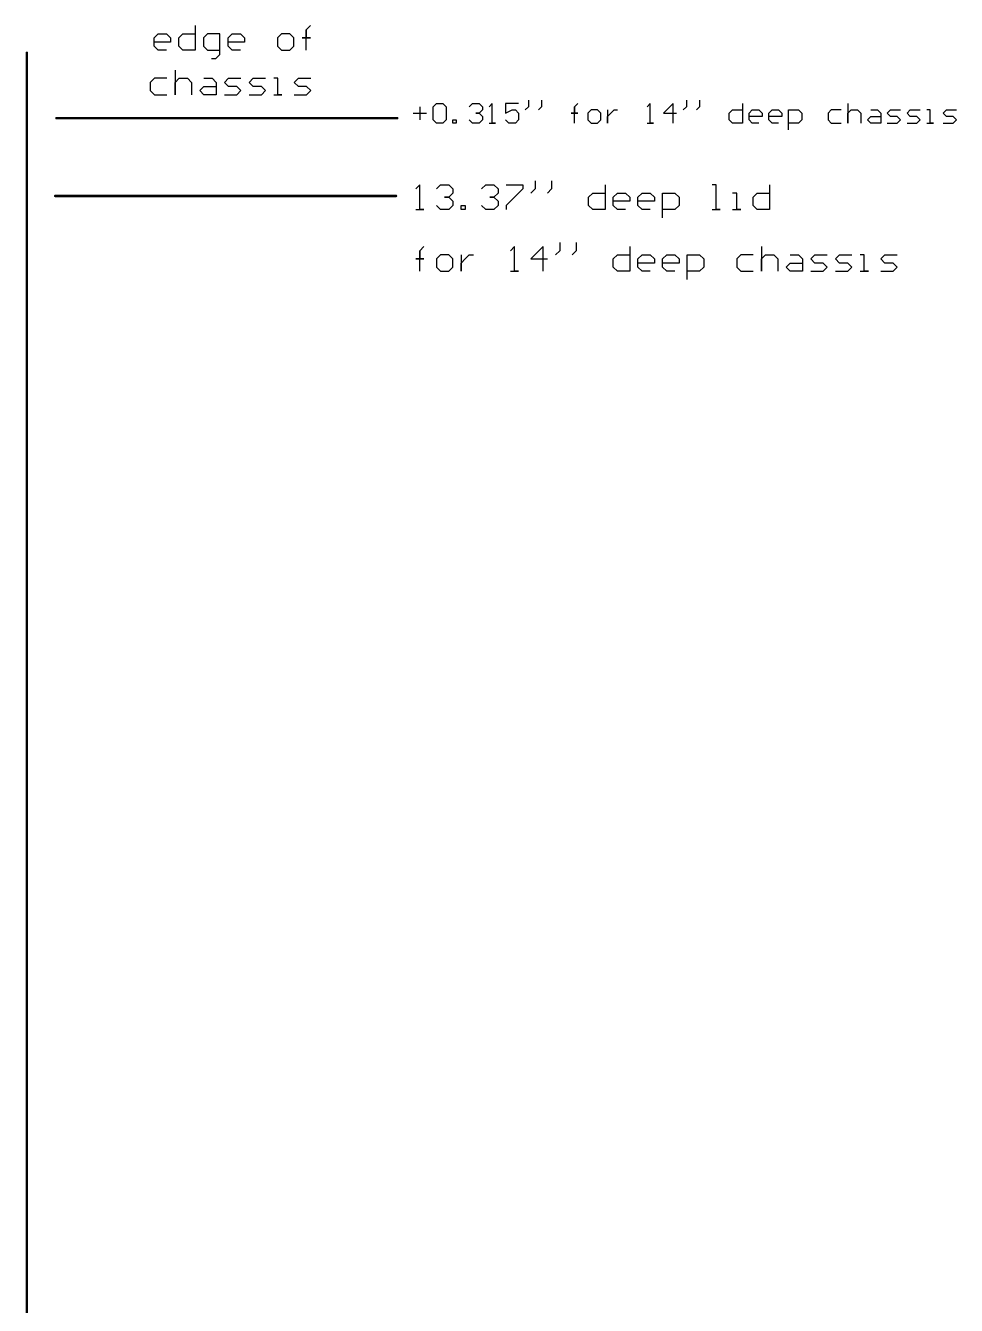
# Model space of a CAD drawing. Extents: x 0.1 to 22.4, y 0.2 to 24.3.
# Drawn here: x 18.58 to 22.35, y 10.88 to 16.06 of the extents above; entities that cross this region are included whole.
import ezdxf

# ---------------------------------------------------------------- set-up
doc = ezdxf.new("R2010")
doc.units = 0
doc.header["$MEASUREMENT"] = 0
doc.layers.add('MECHANICAL1', color=6, linetype='CONTINUOUS')

msp = doc.modelspace()

# ---------------------------------------------------------------- linework, layer by layer
at = {"layer": 'MECHANICAL1'}
for p, q in [((19.105, 16.01), (19.1217, 16.0266)), ((19.1217, 16.0266), (19.155, 16.0266)), ((19.155, 16.0266), (19.1716, 16.01)), ((19.205, 16.01), (19.2216, 16.0266)), ((19.2216, 16.0266), (19.2716, 16.0266)), ((19.2716, 16.06), (19.2716, 15.96)), ((19.3216, 16.0266), (19.3049, 16.01)), ((19.3716, 16.0266), (19.3216, 16.0266)), ((19.3716, 15.9433), (19.3716, 16.0266)), ((19.4049, 16.01), (19.4216, 16.0266)), ((19.4216, 16.0266), (19.4549, 16.0266)), ((19.4549, 16.0266), (19.4715, 16.01)), ((19.6215, 16.0266), (19.6048, 16.01)), ((19.6548, 16.0266), (19.6215, 16.0266)), ((19.6715, 16.01), (19.6548, 16.0266)), ((19.7215, 16.0433), (19.7381, 16.06)), ((19.7215, 15.96), (19.7215, 16.0433)), ((19.7215, 16.0433), (19.7215, 16.01)), ((19.7215, 16.01), (19.7215, 16.0433)), ((19.105, 15.9767), (19.105, 16.01)), ((19.1716, 15.9933), (19.105, 15.9933)), ((19.1217, 15.96), (19.105, 15.9767)), ((19.1716, 16.01), (19.1716, 15.9933)), ((19.205, 15.9767), (19.205, 16.01)), ((19.2216, 15.96), (19.205, 15.9767)), ((19.3049, 16.01), (19.3049, 15.9767)), ((19.3049, 15.9767), (19.3216, 15.96)), ((19.4049, 15.9767), (19.4049, 16.01)), ((19.4715, 15.9933), (19.4049, 15.9933)), ((19.4216, 15.96), (19.4049, 15.9767)), ((19.4715, 16.01), (19.4715, 15.9933)), ((19.6048, 16.01), (19.6048, 15.9767)), ((19.6048, 15.9767), (19.6215, 15.96)), ((19.6548, 15.96), (19.6715, 15.9767)), ((19.6715, 15.9767), (19.6715, 16.01)), ((19.7215, 16.01), (19.7048, 16.01)), ((19.7048, 16.01), (19.7381, 16.01)), ((19.7381, 16.01), (19.7215, 16.01)), ((19.155, 15.96), (19.1217, 15.96)), ((19.2716, 15.96), (19.2216, 15.96)), ((19.3216, 15.96), (19.3716, 15.96)), ((19.3383, 15.9267), (19.3549, 15.9267)), ((19.3549, 15.9267), (19.3716, 15.9433)), ((19.4549, 15.96), (19.4216, 15.96)), ((19.6215, 15.96), (19.6548, 15.96)), ((19.19, 15.88), (19.19, 15.78)), ((19.1067, 15.8466), (19.09, 15.83)), ((19.09, 15.83), (19.09, 15.7967)), ((19.1566, 15.8466), (19.1067, 15.8466)), ((19.19, 15.83), (19.2066, 15.8466)), ((19.19, 15.78), (19.19, 15.83)), ((19.2066, 15.8466), (19.24, 15.8466)), ((19.24, 15.8466), (19.2566, 15.83)), ((19.2566, 15.83), (19.2566, 15.78)), ((19.2899, 15.7967), (19.3066, 15.8133)), ((19.3066, 15.8466), (19.3399, 15.8466)), ((19.3066, 15.8133), (19.3566, 15.8133)), ((19.3399, 15.8466), (19.3566, 15.83)), ((19.3566, 15.83), (19.3566, 15.78)), ((19.3899, 15.83), (19.4066, 15.8466)), ((19.4066, 15.8133), (19.3899, 15.83)), ((19.4066, 15.8466), (19.4565, 15.8466)), ((19.4399, 15.8133), (19.4066, 15.8133)), ((19.4565, 15.7967), (19.4399, 15.8133)), ((19.4899, 15.83), (19.5065, 15.8466)), ((19.5065, 15.8133), (19.4899, 15.83)), ((19.5065, 15.8466), (19.5565, 15.8466)), ((19.5399, 15.8133), (19.5065, 15.8133)), ((19.5565, 15.7967), (19.5399, 15.8133)), ((19.6065, 15.8466), (19.5898, 15.8466)), ((19.6065, 15.78), (19.6065, 15.8466)), ((19.6731, 15.83), (19.6898, 15.8466)), ((19.6898, 15.8133), (19.6731, 15.83)), ((19.6898, 15.8466), (19.7398, 15.8466)), ((19.7231, 15.8133), (19.6898, 15.8133)), ((19.7398, 15.7967), (19.7231, 15.8133)), ((19.09, 15.7967), (19.1067, 15.78)), ((19.1067, 15.78), (19.1566, 15.78)), ((19.3066, 15.78), (19.2899, 15.7967)), ((19.3566, 15.78), (19.3066, 15.78)), ((19.3899, 15.78), (19.4399, 15.78)), ((19.4399, 15.78), (19.4565, 15.7967)), ((19.4899, 15.78), (19.5399, 15.78)), ((19.5399, 15.78), (19.5565, 15.7967)), ((19.5898, 15.78), (19.6232, 15.78)), ((19.6232, 15.78), (19.6065, 15.78)), ((19.6731, 15.78), (19.7231, 15.78)), ((19.7231, 15.78), (19.7398, 15.7967)), ((20.6215, 15.7583), (20.6215, 15.7316)), ((20.6748, 15.7583), (20.6748, 15.7316)), ((21.2613, 15.7583), (21.2613, 15.7316)), ((21.3146, 15.7583), (21.3146, 15.7316)), ((20.1817, 15.7316), (20.1817, 15.6783)), ((20.235, 15.7316), (20.2483, 15.745)), ((20.235, 15.6783), (20.235, 15.7316)), ((20.2483, 15.745), (20.275, 15.745)), ((20.275, 15.745), (20.2883, 15.7316)), ((20.2883, 15.7316), (20.2883, 15.6783)), ((20.3816, 15.7316), (20.3949, 15.745)), ((20.3949, 15.745), (20.4216, 15.745)), ((20.4216, 15.745), (20.4349, 15.7316)), ((20.4349, 15.7183), (20.4216, 15.705)), ((20.4349, 15.7316), (20.4349, 15.7183)), ((20.4749, 15.745), (20.4616, 15.7316)), ((20.4749, 15.665), (20.4749, 15.745)), ((20.5815, 15.745), (20.5282, 15.745)), ((20.5282, 15.745), (20.5282, 15.705)), ((20.5282, 15.705), (20.5549, 15.7183)), ((20.5549, 15.7183), (20.5682, 15.7183)), ((20.5682, 15.7183), (20.5815, 15.705)), ((20.6215, 15.7316), (20.6082, 15.7183)), ((20.6748, 15.7316), (20.6615, 15.7183)), ((20.8081, 15.7316), (20.8215, 15.745)), ((20.8081, 15.665), (20.8081, 15.7316)), ((20.8081, 15.7316), (20.8081, 15.705)), ((20.8081, 15.705), (20.8081, 15.7316)), ((20.8748, 15.7183), (20.8614, 15.705)), ((20.9014, 15.7183), (20.8748, 15.7183)), ((20.9148, 15.705), (20.9014, 15.7183)), ((20.9414, 15.7183), (20.9414, 15.665)), ((20.9547, 15.705), (20.9681, 15.7183)), ((20.9681, 15.7183), (20.9814, 15.7183)), ((21.1147, 15.745), (21.1014, 15.7316)), ((21.1147, 15.665), (21.1147, 15.745)), ((21.208, 15.745), (21.168, 15.705)), ((21.208, 15.665), (21.208, 15.745)), ((21.2613, 15.7316), (21.248, 15.7183)), ((21.3146, 15.7316), (21.3013, 15.7183)), ((21.4346, 15.705), (21.4479, 15.7183)), ((21.4479, 15.7183), (21.4879, 15.7183)), ((21.4879, 15.745), (21.4879, 15.665)), ((21.5146, 15.705), (21.5279, 15.7183)), ((21.5279, 15.7183), (21.5545, 15.7183)), ((21.5545, 15.7183), (21.5679, 15.705)), ((21.5945, 15.705), (21.6079, 15.7183)), ((21.6079, 15.7183), (21.6345, 15.7183)), ((21.6345, 15.7183), (21.6479, 15.705)), ((21.6745, 15.6383), (21.6745, 15.7183)), ((21.6745, 15.7183), (21.7145, 15.7183)), ((21.7145, 15.7183), (21.7278, 15.705)), ((21.8478, 15.7183), (21.8345, 15.705)), ((21.8878, 15.7183), (21.8478, 15.7183)), ((21.9144, 15.745), (21.9144, 15.665)), ((21.9144, 15.705), (21.9278, 15.7183)), ((21.9278, 15.7183), (21.9544, 15.7183)), ((21.9544, 15.7183), (21.9677, 15.705)), ((22.0077, 15.7183), (22.0344, 15.7183)), ((22.0344, 15.7183), (22.0477, 15.705)), ((22.0744, 15.705), (22.0877, 15.7183)), ((22.0877, 15.7183), (22.1277, 15.7183)), ((22.1544, 15.705), (22.1677, 15.7183)), ((22.1677, 15.7183), (22.2077, 15.7183)), ((22.2477, 15.7183), (22.2343, 15.7183)), ((22.2477, 15.665), (22.2477, 15.7183)), ((22.301, 15.705), (22.3143, 15.7183)), ((22.3143, 15.7183), (22.3543, 15.7183)), ((20.155, 15.705), (20.2083, 15.705)), ((20.2483, 15.665), (20.235, 15.6783)), ((20.275, 15.665), (20.2483, 15.665)), ((20.2883, 15.6783), (20.275, 15.665)), ((20.3149, 15.665), (20.3149, 15.6783)), ((20.3149, 15.6783), (20.3283, 15.6783)), ((20.3283, 15.665), (20.3149, 15.665)), ((20.3283, 15.6783), (20.3283, 15.665)), ((20.3949, 15.665), (20.3816, 15.6783)), ((20.4216, 15.665), (20.3949, 15.665)), ((20.4216, 15.705), (20.4083, 15.705)), ((20.4083, 15.705), (20.4216, 15.705)), ((20.4216, 15.705), (20.4349, 15.6917)), ((20.4349, 15.6783), (20.4216, 15.665)), ((20.4349, 15.6917), (20.4349, 15.6783)), ((20.4616, 15.665), (20.4882, 15.665)), ((20.4882, 15.665), (20.4749, 15.665)), ((20.5415, 15.665), (20.5282, 15.6783)), ((20.5682, 15.665), (20.5415, 15.665)), ((20.5815, 15.6783), (20.5682, 15.665)), ((20.5815, 15.705), (20.5815, 15.6783)), ((20.8081, 15.705), (20.7948, 15.705)), ((20.7948, 15.705), (20.8215, 15.705)), ((20.8215, 15.705), (20.8081, 15.705)), ((20.8614, 15.705), (20.8614, 15.6783)), ((20.8614, 15.6783), (20.8748, 15.665)), ((20.8748, 15.665), (20.9014, 15.665)), ((20.9014, 15.665), (20.9148, 15.6783)), ((20.9148, 15.6783), (20.9148, 15.705)), ((20.9414, 15.6917), (20.9547, 15.705)), ((20.9414, 15.665), (20.9414, 15.6917)), ((21.1014, 15.665), (21.128, 15.665)), ((21.128, 15.665), (21.1147, 15.665)), ((21.168, 15.705), (21.2213, 15.705)), ((21.4346, 15.6783), (21.4346, 15.705)), ((21.4479, 15.665), (21.4346, 15.6783)), ((21.4879, 15.665), (21.4479, 15.665)), ((21.5146, 15.6783), (21.5146, 15.705)), ((21.5679, 15.6917), (21.5146, 15.6917)), ((21.5279, 15.665), (21.5146, 15.6783)), ((21.5545, 15.665), (21.5279, 15.665)), ((21.5679, 15.705), (21.5679, 15.6917)), ((21.5945, 15.6783), (21.5945, 15.705)), ((21.6479, 15.6917), (21.5945, 15.6917)), ((21.6079, 15.665), (21.5945, 15.6783)), ((21.6345, 15.665), (21.6079, 15.665)), ((21.6479, 15.705), (21.6479, 15.6917)), ((21.7145, 15.665), (21.6745, 15.665)), ((21.7278, 15.6783), (21.7145, 15.665)), ((21.7278, 15.705), (21.7278, 15.6783)), ((21.8345, 15.705), (21.8345, 15.6783)), ((21.8345, 15.6783), (21.8478, 15.665)), ((21.8478, 15.665), (21.8878, 15.665)), ((21.9144, 15.665), (21.9144, 15.705)), ((21.9677, 15.705), (21.9677, 15.665)), ((21.9944, 15.6783), (22.0077, 15.6917)), ((22.0077, 15.665), (21.9944, 15.6783)), ((22.0077, 15.6917), (22.0477, 15.6917)), ((22.0477, 15.665), (22.0077, 15.665)), ((22.0477, 15.705), (22.0477, 15.665)), ((22.0877, 15.6917), (22.0744, 15.705)), ((22.0744, 15.665), (22.1144, 15.665)), ((22.1144, 15.6917), (22.0877, 15.6917)), ((22.1277, 15.6783), (22.1144, 15.6917)), ((22.1144, 15.665), (22.1277, 15.6783)), ((22.1677, 15.6917), (22.1544, 15.705)), ((22.1544, 15.665), (22.1943, 15.665)), ((22.1943, 15.6917), (22.1677, 15.6917)), ((22.2077, 15.6783), (22.1943, 15.6917)), ((22.1943, 15.665), (22.2077, 15.6783)), ((22.2343, 15.665), (22.261, 15.665)), ((22.261, 15.665), (22.2477, 15.665)), ((22.3143, 15.6917), (22.301, 15.705)), ((22.301, 15.665), (22.341, 15.665)), ((22.341, 15.6917), (22.3143, 15.6917)), ((22.3543, 15.6783), (22.341, 15.6917)), ((22.341, 15.665), (22.3543, 15.6783)), ((20.1817, 15.415), (20.165, 15.3983)), ((20.1817, 15.315), (20.1817, 15.415)), ((20.2483, 15.3983), (20.265, 15.415)), ((20.265, 15.415), (20.2983, 15.415)), ((20.2983, 15.415), (20.315, 15.3983)), ((20.315, 15.3983), (20.315, 15.3816)), ((20.4316, 15.3983), (20.4482, 15.415)), ((20.4482, 15.415), (20.4816, 15.415)), ((20.4816, 15.415), (20.4982, 15.3983)), ((20.4982, 15.3983), (20.4982, 15.3816)), ((20.5315, 15.415), (20.5982, 15.415)), ((20.5982, 15.3983), (20.5315, 15.3317)), ((20.5982, 15.415), (20.5982, 15.3983)), ((20.6482, 15.3983), (20.6315, 15.3816)), ((20.6482, 15.4316), (20.6482, 15.3983)), ((20.7148, 15.3983), (20.6982, 15.3816)), ((20.7148, 15.4316), (20.7148, 15.3983)), ((20.9314, 15.415), (20.9314, 15.315)), ((21.3813, 15.415), (21.3646, 15.415)), ((21.3813, 15.315), (21.3813, 15.415)), ((21.5979, 15.415), (21.5979, 15.315)), ((20.2983, 15.365), (20.2816, 15.365)), ((20.2816, 15.365), (20.2983, 15.365)), ((20.315, 15.3816), (20.2983, 15.365)), ((20.2983, 15.365), (20.315, 15.3483)), ((20.315, 15.3483), (20.315, 15.3317)), ((20.4816, 15.365), (20.4649, 15.365)), ((20.4649, 15.365), (20.4816, 15.365)), ((20.4982, 15.3816), (20.4816, 15.365)), ((20.4816, 15.365), (20.4982, 15.3483)), ((20.4982, 15.3483), (20.4982, 15.3317)), ((20.8648, 15.365), (20.8814, 15.3816)), ((20.8648, 15.3317), (20.8648, 15.365)), ((20.8814, 15.3816), (20.9314, 15.3816)), ((20.9647, 15.365), (20.9814, 15.3816)), ((20.9647, 15.3317), (20.9647, 15.365)), ((21.0314, 15.3483), (20.9647, 15.3483)), ((20.9814, 15.3816), (21.0147, 15.3816)), ((21.0147, 15.3816), (21.0314, 15.365)), ((21.0314, 15.365), (21.0314, 15.3483)), ((21.0647, 15.365), (21.0814, 15.3816)), ((21.0647, 15.3317), (21.0647, 15.365)), ((21.1314, 15.3483), (21.0647, 15.3483)), ((21.0814, 15.3816), (21.1147, 15.3816)), ((21.1147, 15.3816), (21.1314, 15.365)), ((21.1314, 15.365), (21.1314, 15.3483)), ((21.1647, 15.2817), (21.1647, 15.3816)), ((21.1647, 15.3816), (21.2147, 15.3816)), ((21.2147, 15.3816), (21.2313, 15.365)), ((21.2313, 15.365), (21.2313, 15.3317)), ((21.4646, 15.3816), (21.4479, 15.3816)), ((21.4646, 15.315), (21.4646, 15.3816)), ((21.5312, 15.365), (21.5479, 15.3816)), ((21.5312, 15.3317), (21.5312, 15.365)), ((21.5479, 15.3816), (21.5979, 15.3816)), ((20.165, 15.315), (20.1983, 15.315)), ((20.1983, 15.315), (20.1817, 15.315)), ((20.265, 15.315), (20.2483, 15.3317)), ((20.2983, 15.315), (20.265, 15.315)), ((20.315, 15.3317), (20.2983, 15.315)), ((20.3483, 15.315), (20.3483, 15.3317)), ((20.3483, 15.3317), (20.3649, 15.3317)), ((20.3649, 15.315), (20.3483, 15.315)), ((20.3649, 15.3317), (20.3649, 15.315)), ((20.4482, 15.315), (20.4316, 15.3317)), ((20.4816, 15.315), (20.4482, 15.315)), ((20.4982, 15.3317), (20.4816, 15.315)), ((20.5315, 15.3317), (20.5315, 15.315)), ((20.8814, 15.315), (20.8648, 15.3317)), ((20.9314, 15.315), (20.8814, 15.315)), ((20.9814, 15.315), (20.9647, 15.3317)), ((21.0147, 15.315), (20.9814, 15.315)), ((21.0814, 15.315), (21.0647, 15.3317)), ((21.1147, 15.315), (21.0814, 15.315)), ((21.2147, 15.315), (21.1647, 15.315)), ((21.2313, 15.3317), (21.2147, 15.315)), ((21.3646, 15.315), (21.3979, 15.315)), ((21.3979, 15.315), (21.3813, 15.315)), ((21.4479, 15.315), (21.4812, 15.315)), ((21.4812, 15.315), (21.4646, 15.315)), ((21.5479, 15.315), (21.5312, 15.3317)), ((21.5979, 15.315), (21.5479, 15.315)), ((20.1817, 15.1483), (20.1983, 15.165)), ((20.1817, 15.065), (20.1817, 15.1483)), ((20.1817, 15.1483), (20.1817, 15.115)), ((20.1817, 15.115), (20.1817, 15.1483)), ((20.5649, 15.165), (20.5482, 15.1483)), ((20.5649, 15.065), (20.5649, 15.165)), ((20.6815, 15.165), (20.6315, 15.115)), ((20.6815, 15.065), (20.6815, 15.165)), ((20.7481, 15.1483), (20.7315, 15.1316)), ((20.7481, 15.1816), (20.7481, 15.1483)), ((20.8148, 15.1483), (20.7981, 15.1316)), ((20.8148, 15.1816), (20.8148, 15.1483)), ((21.0314, 15.165), (21.0314, 15.065)), ((21.5645, 15.165), (21.5645, 15.065)), ((20.1817, 15.115), (20.165, 15.115)), ((20.165, 15.115), (20.1983, 15.115)), ((20.1983, 15.115), (20.1817, 15.115)), ((20.265, 15.1316), (20.2483, 15.115)), ((20.2483, 15.115), (20.2483, 15.0817)), ((20.2983, 15.1316), (20.265, 15.1316)), ((20.315, 15.115), (20.2983, 15.1316)), ((20.315, 15.0817), (20.315, 15.115)), ((20.3483, 15.1316), (20.3483, 15.065)), ((20.3483, 15.0983), (20.3649, 15.115)), ((20.3483, 15.065), (20.3483, 15.0983)), ((20.3649, 15.115), (20.3816, 15.1316)), ((20.3816, 15.1316), (20.3983, 15.1316)), ((20.6315, 15.115), (20.6982, 15.115)), ((20.9647, 15.115), (20.9814, 15.1316)), ((20.9647, 15.0817), (20.9647, 15.115)), ((20.9814, 15.1316), (21.0314, 15.1316)), ((21.0647, 15.115), (21.0814, 15.1316)), ((21.0647, 15.0817), (21.0647, 15.115)), ((21.1314, 15.0983), (21.0647, 15.0983)), ((21.0814, 15.1316), (21.1147, 15.1316)), ((21.1147, 15.1316), (21.1314, 15.115)), ((21.1314, 15.115), (21.1314, 15.0983)), ((21.1647, 15.115), (21.1813, 15.1316)), ((21.1647, 15.0817), (21.1647, 15.115)), ((21.2313, 15.0983), (21.1647, 15.0983)), ((21.1813, 15.1316), (21.2147, 15.1316)), ((21.2147, 15.1316), (21.2313, 15.115)), ((21.2313, 15.115), (21.2313, 15.0983)), ((21.2646, 15.0317), (21.2646, 15.1316)), ((21.2646, 15.1316), (21.3146, 15.1316)), ((21.3146, 15.1316), (21.3313, 15.115)), ((21.3313, 15.115), (21.3313, 15.0817)), ((21.4812, 15.1316), (21.4646, 15.115)), ((21.4646, 15.115), (21.4646, 15.0817)), ((21.5312, 15.1316), (21.4812, 15.1316)), ((21.5645, 15.115), (21.5812, 15.1316)), ((21.5645, 15.065), (21.5645, 15.115)), ((21.5812, 15.1316), (21.6145, 15.1316)), ((21.6145, 15.1316), (21.6312, 15.115)), ((21.6312, 15.115), (21.6312, 15.065)), ((21.6645, 15.0817), (21.6812, 15.0983)), ((21.6812, 15.1316), (21.7145, 15.1316)), ((21.6812, 15.0983), (21.7312, 15.0983)), ((21.7145, 15.1316), (21.7312, 15.115)), ((21.7312, 15.115), (21.7312, 15.065)), ((21.7645, 15.115), (21.7811, 15.1316)), ((21.7811, 15.0983), (21.7645, 15.115)), ((21.7811, 15.1316), (21.8311, 15.1316)), ((21.8145, 15.0983), (21.7811, 15.0983)), ((21.8311, 15.0817), (21.8145, 15.0983)), ((21.8645, 15.115), (21.8811, 15.1316)), ((21.8811, 15.0983), (21.8645, 15.115)), ((21.8811, 15.1316), (21.9311, 15.1316)), ((21.9144, 15.0983), (21.8811, 15.0983)), ((21.9311, 15.0817), (21.9144, 15.0983)), ((21.9811, 15.1316), (21.9644, 15.1316)), ((21.9811, 15.065), (21.9811, 15.1316)), ((22.0477, 15.115), (22.0644, 15.1316)), ((22.0644, 15.0983), (22.0477, 15.115)), ((22.0644, 15.1316), (22.1144, 15.1316)), ((22.0977, 15.0983), (22.0644, 15.0983)), ((22.1144, 15.0817), (22.0977, 15.0983)), ((20.2483, 15.0817), (20.265, 15.065)), ((20.265, 15.065), (20.2983, 15.065)), ((20.2983, 15.065), (20.315, 15.0817)), ((20.5482, 15.065), (20.5815, 15.065)), ((20.5815, 15.065), (20.5649, 15.065)), ((20.9814, 15.065), (20.9647, 15.0817)), ((21.0314, 15.065), (20.9814, 15.065)), ((21.0814, 15.065), (21.0647, 15.0817)), ((21.1147, 15.065), (21.0814, 15.065)), ((21.1813, 15.065), (21.1647, 15.0817)), ((21.2147, 15.065), (21.1813, 15.065)), ((21.3146, 15.065), (21.2646, 15.065)), ((21.3313, 15.0817), (21.3146, 15.065)), ((21.4646, 15.0817), (21.4812, 15.065)), ((21.4812, 15.065), (21.5312, 15.065)), ((21.6812, 15.065), (21.6645, 15.0817)), ((21.7312, 15.065), (21.6812, 15.065)), ((21.7645, 15.065), (21.8145, 15.065)), ((21.8145, 15.065), (21.8311, 15.0817)), ((21.8645, 15.065), (21.9144, 15.065)), ((21.9144, 15.065), (21.9311, 15.0817)), ((21.9644, 15.065), (21.9977, 15.065)), ((21.9977, 15.065), (21.9811, 15.065)), ((22.0477, 15.065), (22.0977, 15.065)), ((22.0977, 15.065), (22.1144, 15.0817))]:
    msp.add_line(p, q, dxfattribs=at)
at = {"layer": 'MECHANICAL1', "const_width": 0.01}
for points in [[(18.59, 0.455), (18.59, 15.95)], [(18.71, 15.685), (20.09, 15.685)], [(18.705, 15.37), (20.085, 15.37)]]:
    msp.add_lwpolyline(points, dxfattribs=at)
at = {"layer": 'MECHANICAL1', "const_width": 0.005}
for points in [[(18.5875, 15.95, 1), (18.5925, 15.95, 1)], [(18.7075, 15.685, 1), (18.7125, 15.685, 1)], [(20.0875, 15.685, 1), (20.0925, 15.685, 1)], [(18.7025, 15.37, 1), (18.7075, 15.37, 1)], [(20.0825, 15.37, 1), (20.0875, 15.37, 1)]]:
    msp.add_lwpolyline(points, format="xyb", close=True, dxfattribs=at)

doc.saveas('drawing.dxf')
